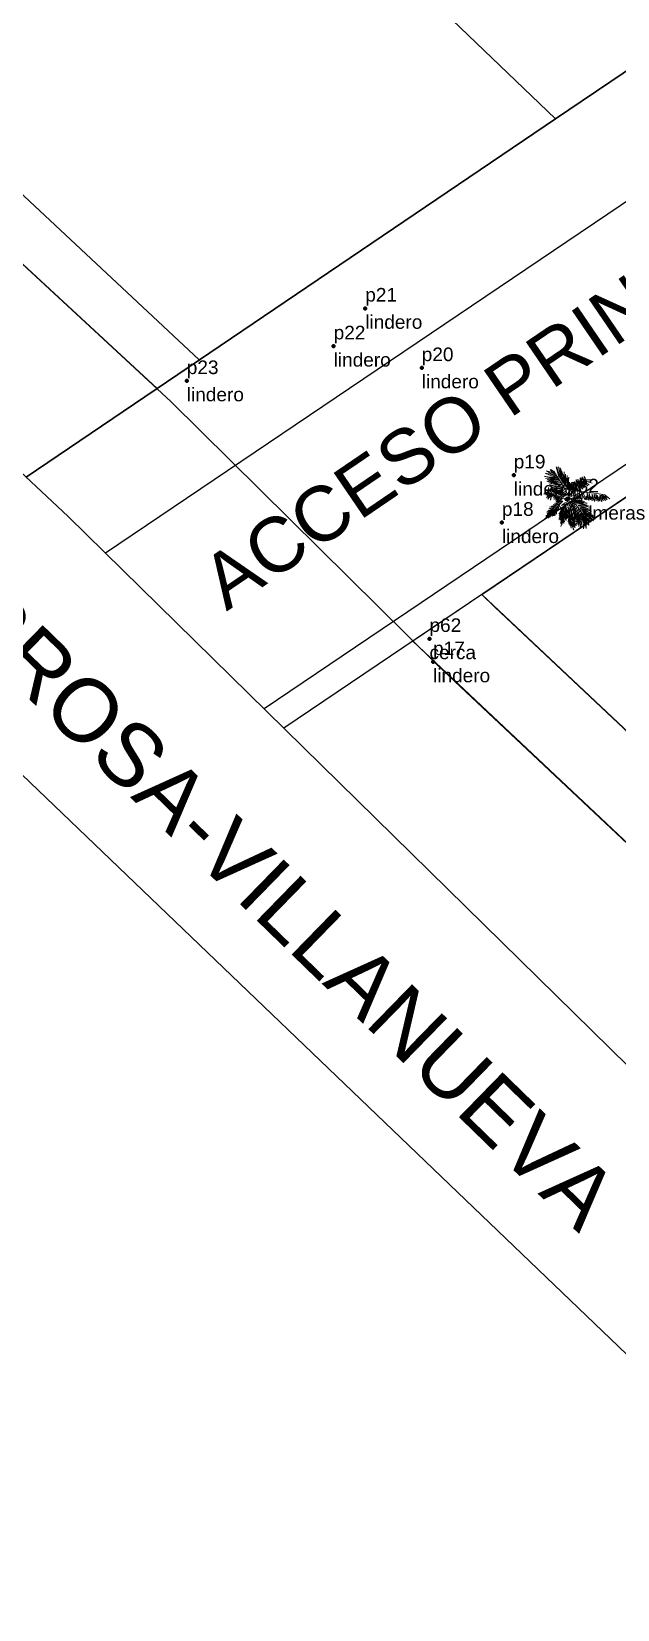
# Model space of a CAD drawing. Header units: metres. Extents: x 859577 to 860336, y 1645916 to 1646650.
# Drawn here: x 859889 to 859910.5, y 1645916.4 to 1645974.5 of the extents above; entities that cross this region are included whole.
import ezdxf

# ---------------------------------------------------------------- set-up
doc = ezdxf.new("R2010")
doc.units = ezdxf.units.M
for name, color, linetype in [('_LINDERO', 6, 'Continuous'), ('A-CALZADA', 252, 'Continuous'), ('A-NUMERO LOTE', 251, 'Continuous'), ('A-SENDEROS', 97, 'Continuous'), ('C-PROP-LINE', 230, 'Continuous'), ('CVL_CUADCON_TIT', 7, 'Continuous')]:
    doc.layers.add(name, color=color, linetype=linetype)
for name, color, linetype, lineweight in [('A-VIA', 30, 'Continuous', 30), ('cerca', 174, 'Continuous', 100), ('HATCH', 253, 'Continuous', 0), ('lindero', 174, 'Continuous', 100), ('palmeras', 174, 'Continuous', 100), ('VEGETATION', 7, 'Continuous', 0)]:
    doc.layers.add(name, color=color, linetype=linetype, lineweight=lineweight)
doc.styles.add('ARIAL', font='arial.ttf')
doc.styles.get("Standard").update_dxf_attribs({"font": 'arial.ttf'})

# ---------------------------------------------------------------- blocks, each defined once
blk = doc.blocks.new('06092026_CAMPO')
at = {"layer": 'cerca'}
blk.add_point((859903.567, 1645952.128, 41.215), dxfattribs=at)
at = {"layer": 'lindero'}
for p in [(859901.208, 1645964.274, 32.677), (859900.048, 1645962.884, 31.553), (859903.283, 1645962.085, 34.471), (859894.655, 1645961.608, 32.888), (859906.661, 1645958.14, 34.08), (859906.226, 1645956.397, 33.293), (859903.698, 1645951.277, 35.668)]:
    blk.add_point(p, dxfattribs=at)
at = {"layer": 'palmeras'}
blk.add_point((859908.62, 1645957.257, 39.989), dxfattribs=at)
at = {"layer": 'cerca'}
for s, p in [('p62', (859903.567, 1645952.378)), ('cerca', (859903.567, 1645951.378))]:
    blk.add_text(s, height=0.5, dxfattribs=at).set_placement(p)
at = {"layer": 'lindero'}
for s, p in [('p21', (859901.208, 1645964.524)), ('lindero', (859901.208, 1645963.524)), ('p22', (859900.048, 1645963.134)), ('lindero', (859900.048, 1645962.134)), ('p20', (859903.283, 1645962.335)), ('p23', (859894.655, 1645961.858)), ('lindero', (859903.283, 1645961.335)), ('lindero', (859894.655, 1645960.858)), ('p19', (859906.661, 1645958.39)), ('lindero', (859906.661, 1645957.39)), ('p18', (859906.226, 1645956.647)), ('lindero', (859906.226, 1645955.647)), ('p17', (859903.698, 1645951.527)), ('lindero', (859903.698, 1645950.527))]:
    blk.add_text(s, height=0.5, dxfattribs=at).set_placement(p)
at = {"layer": 'palmeras'}
for s, p in [('p82', (859908.62, 1645957.507)), ('palmeras', (859908.62, 1645956.507))]:
    blk.add_text(s, height=0.5, dxfattribs=at).set_placement(p)
blk = doc.blocks.new('*U19')
at = {"layer": 'VEGETATION', "extrusion": (-5.08599e-09, -1.37735e-08, 1)}
for p, q in [((18816.405, 35232.304, 0), (18816.336, 35232.327, 0)), ((18816.336, 35232.327, 0), (18816.411, 35232.317, 0)), ((18816.434, 35232.352, 0), (18816.359, 35232.39, 0)), ((18816.359, 35232.39, 0), (18816.425, 35232.377, 0)), ((18816.426, 35232.263, 0), (18816.369, 35232.282, 0)), ((18816.369, 35232.282, 0), (18816.441, 35232.271, 0)), ((18816.426, 35232.409, 0), (18816.385, 35232.438, 0)), ((18816.385, 35232.438, 0), (18816.455, 35232.413, 0)), ((18816.481, 35232.201, 0), (18816.394, 35232.223, 0)), ((18816.394, 35232.223, 0), (18816.48, 35232.212, 0)), ((18816.477, 35232.228, 0), (18816.398, 35232.252, 0)), ((18816.398, 35232.252, 0), (18816.467, 35232.238, 0)), ((18816.469, 35232.29, 0), (18816.405, 35232.304, 0)), ((18816.411, 35232.317, 0), (18816.488, 35232.307, 0)), ((18816.425, 35232.377, 0), (18816.49, 35232.359, 0)), ((18816.469, 35232.385, 0), (18816.426, 35232.409, 0)), ((18816.482, 35232.249, 0), (18816.426, 35232.263, 0)), ((18816.495, 35232.334, 0), (18816.434, 35232.352, 0)), ((18816.441, 35232.271, 0), (18816.515, 35232.27, 0)), ((18816.455, 35232.413, 0), (18816.507, 35232.392, 0)), ((18816.478, 35232.438, 0), (18816.463, 35232.465, 0)), ((18816.463, 35232.465, 0), (18816.487, 35232.457, 0)), ((18816.467, 35232.238, 0), (18816.527, 35232.235, 0)), ((18816.54, 35232.354, 0), (18816.469, 35232.385, 0)), ((18816.514, 35232.291, 0), (18816.469, 35232.29, 0)), ((18816.545, 35232.219, 0), (18816.477, 35232.228, 0)), ((18816.514, 35232.402, 0), (18816.478, 35232.438, 0)), ((18816.48, 35232.212, 0), (18816.543, 35232.203, 0)), ((18816.535, 35232.253, 0), (18816.482, 35232.249, 0)), ((18816.487, 35232.457, 0), (18816.531, 35232.425, 0)), ((18816.488, 35232.307, 0), (18816.547, 35232.311, 0)), ((18816.49, 35232.359, 0), (18816.547, 35232.339, 0)), ((18816.563, 35232.318, 0), (18816.495, 35232.334, 0)), ((18816.507, 35232.392, 0), (18816.562, 35232.368, 0)), ((18816.562, 35232.368, 0), (18816.514, 35232.402, 0)), ((18816.567, 35232.293, 0), (18816.514, 35232.291, 0)), ((18816.515, 35232.27, 0), (18816.564, 35232.274, 0)), ((18816.527, 35232.235, 0), (18816.579, 35232.243, 0)), ((18816.531, 35232.425, 0), (18816.567, 35232.374, 0)), ((18816.535, 35232.433, 0), (18816.77, 35232.055)), ((18816.6, 35232.264, 0), (18816.535, 35232.253, 0)), ((18816.59, 35232.332, 0), (18816.54, 35232.354, 0)), ((18816.543, 35232.203, 0), (18816.599, 35232.21, 0)), ((18816.611, 35232.232, 0), (18816.545, 35232.219, 0)), ((18816.547, 35232.339, 0), (18816.59, 35232.332, 0)), ((18816.547, 35232.311, 0), (18816.605, 35232.314, 0)), ((18816.605, 35232.314, 0), (18816.563, 35232.318, 0)), ((18816.564, 35232.274, 0), (18816.599, 35232.285, 0)), ((18816.618, 35232.3, 0), (18816.567, 35232.293, 0)), ((18816.579, 35232.243, 0), (18816.627, 35232.257, 0)), ((18816.62, 35232.39, 0), (18816.584, 35232.522, 0)), ((18816.651, 35232.327, 0), (18816.598, 35232.519, 0)), ((18816.598, 35232.519, 0), (18816.624, 35232.412, 0)), ((18816.599, 35232.285, 0), (18816.618, 35232.3, 0)), ((18816.599, 35232.21, 0), (18816.637, 35232.224, 0)), ((18816.642, 35232.268, 0), (18816.6, 35232.264, 0)), ((18816.664, 35232.234, 0), (18816.611, 35232.232, 0)), ((18816.638, 35232.306, 0), (18816.62, 35232.39, 0)), ((18816.624, 35232.412, 0), (18816.638, 35232.306, 0)), ((18816.627, 35232.257, 0), (18816.642, 35232.268, 0)), ((18816.672, 35232.385, 0), (18816.63, 35232.518, 0)), ((18816.63, 35232.518, 0), (18816.662, 35232.386, 0)), ((18816.637, 35232.224, 0), (18816.664, 35232.234, 0)), ((18816.663, 35232.265, 0), (18816.651, 35232.327, 0)), ((18816.662, 35232.386, 0), (18816.663, 35232.265, 0)), ((18816.684, 35232.46, 0), (18816.666, 35232.495, 0)), ((18816.666, 35232.495, 0), (18816.687, 35232.358, 0)), ((18816.679, 35232.295, 0), (18816.672, 35232.385, 0)), ((18816.686, 35232.238, 0), (18816.679, 35232.295, 0)), ((18816.695, 35232.329, 0), (18816.684, 35232.46, 0)), ((18816.687, 35232.358, 0), (18816.686, 35232.238, 0)), ((18816.702, 35232.23, 0), (18816.695, 35232.329, 0)), ((18816.724, 35232.289, 0), (18816.701, 35232.431, 0)), ((18816.701, 35232.431, 0), (18816.717, 35232.343, 0)), ((18816.705, 35232.198, 0), (18816.702, 35232.23, 0)), ((18816.707, 35232.239, 0), (18816.705, 35232.198, 0)), ((18816.717, 35232.343, 0), (18816.707, 35232.239, 0)), ((18816.721, 35232.185, 0), (18816.724, 35232.289, 0)), ((18816.737, 35232.253, 0), (18816.728, 35232.176, 0)), ((18816.744, 35232.333, 0), (18816.737, 35232.253, 0)), ((18816.749, 35232.413, 0), (18816.744, 35232.333, 0)), ((18816.747, 35232.178, 0), (18816.752, 35232.263, 0)), ((18816.752, 35232.263, 0), (18816.749, 35232.413, 0)), ((18816.77, 35232.268, 0), (18816.758, 35232.192, 0)), ((18816.767, 35232.153, 0), (18816.78, 35232.248, 0)), ((18816.773, 35232.369, 0), (18816.77, 35232.268, 0)), ((18816.78, 35232.248, 0), (18816.773, 35232.369, 0)), ((18816.802, 35232.257, 0), (18816.785, 35232.177, 0)), ((18816.8, 35232.141, 0), (18816.816, 35232.241, 0)), ((18816.81, 35232.339, 0), (18816.802, 35232.257, 0)), ((18816.816, 35232.241, 0), (18816.81, 35232.339, 0)), ((18816.825, 35232.231, 0), (18816.812, 35232.148, 0)), ((18816.84, 35232.31, 0), (18816.825, 35232.231, 0)), ((18816.828, 35232.17, 0), (18816.84, 35232.31, 0)), ((18816.933, 35232.152, 0), (18816.916, 35232.203, 0)), ((18816.916, 35232.203, 0), (18816.973, 35232.129, 0)), ((18816.983, 35232.121, 0), (18816.956, 35232.218, 0)), ((18816.956, 35232.218, 0), (18817.01, 35232.119, 0)), ((18816.992, 35232.203, 0), (18816.991, 35232.259, 0)), ((18816.991, 35232.259, 0), (18817.015, 35232.206, 0)), ((18817.015, 35232.206, 0), (18817.036, 35232.129, 0)), ((18817.022, 35232.164, 0), (18817.083, 35232.211, 0)), ((18817.03, 35232.204, 0), (18817.028, 35232.265, 0)), ((18817.028, 35232.265, 0), (18817.049, 35232.203, 0)), ((18817.036, 35232.129, 0), (18817.03, 35232.204, 0)), ((18817.049, 35232.203, 0), (18817.062, 35232.139, 0)), ((18817.068, 35232.143, 0), (18817.072, 35232.226, 0)), ((18817.072, 35232.226, 0), (18817.078, 35232.295, 0)), ((18817.078, 35232.295, 0), (18817.087, 35232.275, 0)), ((18817.083, 35232.211, 0), (18817.16, 35232.239, 0)), ((18817.087, 35232.275, 0), (18817.089, 35232.207, 0)), ((18817.089, 35232.207, 0), (18817.095, 35232.174, 0)), ((18817.1, 35232.183, 0), (18817.102, 35232.243, 0)), ((18817.102, 35232.243, 0), (18817.117, 35232.311, 0)), ((18817.261, 35232.151, 0), (18817.111, 35232.218, 0)), ((18817.111, 35232.218, 0), (18817.232, 35232.127, 0)), ((18817.117, 35232.311, 0), (18817.143, 35232.224, 0)), ((18817.223, 35232.209, 0), (18817.129, 35232.226, 0)), ((18817.129, 35232.226, 0), (18817.261, 35232.151, 0)), ((18817.143, 35232.224, 0), (18817.145, 35232.24, 0)), ((18817.145, 35232.24, 0), (18817.154, 35232.293, 0)), ((18817.154, 35232.293, 0), (18817.159, 35232.319, 0)), ((18817.154, 35232.231, 0), (18817.252, 35232.211, 0)), ((18817.159, 35232.319, 0), (18817.178, 35232.287, 0)), ((18817.16, 35232.239, 0), (18817.211, 35232.25, 0)), ((18817.178, 35232.287, 0), (18817.19, 35232.262, 0)), ((18817.19, 35232.262, 0), (18817.292, 35232.25, 0)), ((18817.211, 35232.25, 0), (18817.258, 35232.252, 0)), ((18817.27, 35232.195, 0), (18817.223, 35232.209, 0)), ((18817.252, 35232.211, 0), (18817.322, 35232.183, 0)), ((18817.258, 35232.252, 0), (18817.292, 35232.25, 0)), ((18816.389, 35231.995, 0), (18816.334, 35231.958, 0)), ((18816.334, 35231.958, 0), (18816.379, 35231.978, 0)), ((18816.418, 35232.009, 0), (18816.35, 35232.061, 0)), ((18816.35, 35232.061, 0), (18816.427, 35232.014, 0)), ((18816.43, 35231.993, 0), (18816.372, 35231.942, 0)), ((18816.372, 35231.942, 0), (18816.471, 35231.983, 0)), ((18816.379, 35231.978, 0), (18816.43, 35231.993, 0)), ((18816.471, 35231.983, 0), (18816.388, 35231.881, 0)), ((18816.417, 35232.005, 0), (18816.389, 35231.995, 0)), ((18816.429, 35231.894, 0), (18816.411, 35231.857, 0)), ((18816.411, 35231.857, 0), (18816.442, 35231.892, 0)), ((18816.655, 35231.914, 0), (18816.418, 35232.009, 0)), ((18816.427, 35232.014, 0), (18816.424, 35232.098)), ((18816.424, 35232.098), (18816.448, 35232.015, 0)), ((18816.473, 35231.989, 0), (18816.429, 35231.894, 0)), ((18816.507, 35232.168), (18816.436, 35232.19)), ((18816.436, 35232.19), (18816.496, 35232.179)), ((18816.442, 35231.892, 0), (18816.492, 35231.972, 0)), ((18816.503, 35232.132), (18816.447, 35232.158)), ((18816.447, 35232.158), (18816.494, 35232.145)), ((18816.448, 35232.015, 0), (18816.482, 35232.096)), ((18816.468, 35231.833, 0), (18816.494, 35231.939, 0)), ((18816.483, 35231.932, 0), (18816.47, 35231.842, 0)), ((18816.482, 35232.096), (18816.471, 35232.007, 0)), ((18816.471, 35232.007, 0), (18816.483, 35232.044)), ((18816.531, 35232.192, 0), (18816.481, 35232.201, 0)), ((18816.483, 35232.044), (18816.494, 35232.065)), ((18816.492, 35231.972, 0), (18816.483, 35231.932, 0)), ((18816.49, 35231.993, 0), (18816.515, 35232.026, 0)), ((18816.506, 35232.024, 0), (18816.49, 35231.993, 0)), ((18816.545, 35232.083), (18816.493, 35232.099)), ((18816.493, 35232.099), (18816.558, 35232.087)), ((18816.494, 35232.145), (18816.55, 35232.132)), ((18816.494, 35232.065), (18816.52, 35232.078)), ((18816.494, 35231.939, 0), (18816.515, 35231.968, 0)), ((18816.496, 35232.179), (18816.56, 35232.172, 0)), ((18816.548, 35232.116), (18816.503, 35232.132)), ((18816.52, 35232.078), (18816.506, 35232.024, 0)), ((18816.515, 35231.968, 0), (18816.506, 35231.908, 0)), ((18816.506, 35231.908, 0), (18816.531, 35231.965, 0)), ((18816.562, 35232.16, 0), (18816.507, 35232.168)), ((18816.515, 35232.026, 0), (18816.549, 35232.064)), ((18816.52, 35231.997, 0), (18816.56, 35232.043)), ((18816.543, 35232.036), (18816.52, 35231.997, 0)), ((18816.58, 35232.191, 0), (18816.531, 35232.192, 0)), ((18816.531, 35231.965, 0), (18816.545, 35231.847, 0)), ((18816.606, 35232.031), (18816.533, 35232.054)), ((18816.533, 35232.054), (18816.6, 35232.041)), ((18816.564, 35232.024), (18816.534, 35231.978, 0)), ((18816.534, 35231.978, 0), (18816.579, 35232.02)), ((18816.562, 35232.077), (18816.543, 35232.036)), ((18816.597, 35232.074), (18816.545, 35232.083)), ((18816.545, 35231.847, 0), (18816.551, 35231.934, 0)), ((18816.605, 35232), (18816.547, 35232.019, 0)), ((18816.547, 35232.019, 0), (18816.619, 35232.004)), ((18816.599, 35232.104), (18816.548, 35232.116)), ((18816.549, 35232.064), (18816.562, 35232.077)), ((18816.55, 35232.132), (18816.62, 35232.123)), ((18816.551, 35231.934, 0), (18816.556, 35231.955, 0)), ((18816.556, 35231.955, 0), (18816.567, 35231.884, 0)), ((18816.557, 35231.971, 0), (18816.635, 35232.013)), ((18816.568, 35231.989, 0), (18816.557, 35231.971, 0)), ((18816.558, 35232.087), (18816.628, 35232.08)), ((18816.56, 35232.172, 0), (18816.611, 35232.174, 0)), ((18816.56, 35232.043), (18816.605, 35232.063)), ((18816.619, 35232.159, 0), (18816.562, 35232.16, 0)), ((18816.605, 35232.063), (18816.564, 35232.024)), ((18816.567, 35231.884, 0), (18816.583, 35231.815, 0)), ((18816.645, 35232.041), (18816.568, 35231.989, 0)), ((18816.574, 35231.888, 0), (18816.582, 35231.95, 0)), ((18816.583, 35231.815, 0), (18816.574, 35231.888, 0)), ((18816.579, 35232.02), (18816.604, 35232.032)), ((18816.638, 35232.191, 0), (18816.58, 35232.191, 0)), ((18816.582, 35231.95, 0), (18816.593, 35231.881, 0)), ((18816.618, 35231.988, 0), (18816.584, 35231.96, 0)), ((18816.584, 35231.96, 0), (18816.597, 35231.959, 0)), ((18816.593, 35231.881, 0), (18816.615, 35231.803, 0)), ((18816.652, 35232.068), (18816.597, 35232.074)), ((18816.597, 35231.959, 0), (18816.649, 35231.979, 0)), ((18816.658, 35232.106), (18816.599, 35232.104)), ((18816.6, 35232.041), (18816.656, 35232.043)), ((18816.604, 35232.032), (18816.645, 35232.041)), ((18816.666, 35231.996), (18816.605, 35232)), ((18816.651, 35232.029), (18816.606, 35232.031)), ((18816.61, 35231.862, 0), (18816.611, 35231.929, 0)), ((18816.611, 35232.174, 0), (18816.677, 35232.191, 0)), ((18816.713, 35231.977), (18816.611, 35231.985, 0)), ((18816.611, 35231.985, 0), (18816.682, 35231.979)), ((18816.611, 35231.929, 0), (18816.626, 35231.869, 0)), ((18816.661, 35231.952, 0), (18816.617, 35231.964, 0)), ((18816.617, 35231.964, 0), (18816.667, 35231.954, 0)), ((18816.688, 35232.018), (18816.618, 35231.988, 0)), ((18816.682, 35232.155, 0), (18816.619, 35232.159, 0)), ((18816.619, 35232.004), (18816.682, 35232.006)), ((18816.62, 35232.123), (18816.668, 35232.139, 0)), ((18816.628, 35232.08), (18816.673, 35232.089)), ((18816.643, 35231.952, 0), (18816.631, 35231.942, 0)), ((18816.631, 35231.942, 0), (18816.646, 35231.941, 0)), ((18816.635, 35232.013), (18816.688, 35232.018)), ((18816.635, 35231.875, 0), (18816.645, 35231.917, 0)), ((18816.677, 35232.191, 0), (18816.638, 35232.191, 0)), ((18816.713, 35231.99), (18816.643, 35231.952, 0)), ((18816.645, 35231.917, 0), (18816.654, 35231.881, 0)), ((18816.646, 35231.941, 0), (18816.673, 35231.943, 0)), ((18816.649, 35231.979, 0), (18816.713, 35231.99)), ((18816.705, 35232.041), (18816.651, 35232.029)), ((18816.706, 35232.07), (18816.652, 35232.068)), ((18816.654, 35231.881, 0), (18816.663, 35231.817, 0)), ((18816.779, 35231.856, 0), (18816.655, 35231.914, 0)), ((18816.656, 35232.043), (18816.7, 35232.052)), ((18816.708, 35232.11, 0), (18816.658, 35232.106)), ((18816.717, 35231.945, 0), (18816.661, 35231.952, 0)), ((18816.718, 35232.003), (18816.666, 35231.996)), ((18816.667, 35231.954, 0), (18816.712, 35231.957, 0)), ((18816.668, 35232.139, 0), (18816.693, 35232.151, 0)), ((18816.699, 35231.941, 0), (18816.67, 35231.921, 0)), ((18816.67, 35231.921, 0), (18816.686, 35231.916, 0)), ((18816.672, 35231.864, 0), (18816.681, 35231.892, 0)), ((18816.673, 35232.089), (18816.713, 35232.105, 0)), ((18816.673, 35231.943, 0), (18816.757, 35231.967)), ((18816.675, 35231.915, 0), (18816.719, 35231.918, 0)), ((18816.732, 35231.909, 0), (18816.675, 35231.915, 0)), ((18816.681, 35231.892, 0), (18816.687, 35231.895, 0)), ((18816.693, 35232.151, 0), (18816.682, 35232.155, 0)), ((18816.682, 35232.006), (18816.725, 35232.031)), ((18816.682, 35231.979), (18816.73, 35231.99)), ((18816.686, 35231.916, 0), (18816.706, 35231.921, 0)), ((18816.687, 35231.895, 0), (18816.69, 35231.885, 0)), ((18816.69, 35231.885, 0), (18816.688, 35231.839, 0)), ((18816.757, 35231.967), (18816.699, 35231.941, 0)), ((18816.7, 35232.052), (18816.734, 35232.071)), ((18816.756, 35232.048), (18816.705, 35232.041)), ((18816.734, 35232.071), (18816.706, 35232.07)), ((18816.706, 35231.921, 0), (18816.783, 35231.939)), ((18816.713, 35232.105, 0), (18816.708, 35232.11, 0)), ((18816.778, 35232.067), (18816.711, 35232.102)), ((18816.711, 35232.102), (18816.762, 35232.085)), ((18816.712, 35231.957, 0), (18816.769, 35231.966)), ((18816.777, 35231.986), (18816.713, 35231.977)), ((18816.779, 35231.954), (18816.717, 35231.945, 0)), ((18816.767, 35232.015), (18816.718, 35232.003)), ((18816.719, 35231.918, 0), (18816.763, 35231.931, 0)), ((18816.783, 35231.939), (18816.72, 35231.896, 0)), ((18816.728, 35232.176, 0), (18816.721, 35232.185, 0)), ((18816.725, 35232.031), (18816.756, 35232.048)), ((18816.73, 35231.99), (18816.775, 35232.012)), ((18816.777, 35231.922, 0), (18816.732, 35231.909, 0)), ((18816.758, 35232.192, 0), (18816.744, 35232.135, 0)), ((18816.744, 35232.135, 0), (18816.747, 35232.178, 0)), ((18816.762, 35232.085), (18816.807, 35232.066)), ((18816.763, 35231.931, 0), (18816.807, 35231.954)), ((18816.785, 35232.177, 0), (18816.765, 35232.116, 0)), ((18816.765, 35232.116, 0), (18816.767, 35232.153, 0)), ((18816.775, 35232.012), (18816.767, 35232.015)), ((18816.769, 35231.966), (18816.787, 35231.977)), ((18816.77, 35232.055), (18816.838, 35231.926)), ((18816.899, 35232.04, 0), (18816.775, 35232.127, 0)), ((18816.775, 35232.127, 0), (18816.918, 35232.046, 0)), ((18816.789, 35231.983), (18816.777, 35231.986)), ((18816.874, 35232.038), (18816.778, 35232.067)), ((18816.807, 35231.954), (18816.779, 35231.954)), ((18816.812, 35232.148, 0), (18816.783, 35232.068)), ((18816.783, 35232.068), (18816.8, 35232.141, 0)), ((18816.787, 35231.977), (18816.789, 35231.983)), ((18816.793, 35232.035), (18816.814, 35232.079, 0)), ((18816.918, 35232.046, 0), (18816.806, 35232.149, 0)), ((18816.806, 35232.149, 0), (18816.94, 35232.06, 0)), ((18816.807, 35232.066), (18816.899, 35232.04, 0)), ((18816.814, 35232.079, 0), (18816.828, 35232.17, 0)), ((18816.824, 35231.897, 0), (18816.82, 35231.897, 0)), ((18816.94, 35232.06, 0), (18816.834, 35232.18, 0)), ((18816.834, 35232.18, 0), (18816.959, 35232.068, 0)), ((18816.839, 35231.894, 0), (18816.905, 35232.008)), ((18816.839, 35231.894, 0), (18816.839, 35231.894, 0)), ((18816.843, 35231.882, 0), (18816.905, 35231.917)), ((18816.843, 35231.882, 0), (18816.848, 35231.881, 0)), ((18816.848, 35231.881, 0), (18816.859, 35231.875, 0)), ((18816.897, 35231.922), (18816.875, 35231.953)), ((18816.885, 35232.16, 0), (18816.883, 35232.18, 0)), ((18816.883, 35232.18, 0), (18816.958, 35232.104, 0)), ((18816.959, 35232.068, 0), (18816.885, 35232.16, 0)), ((18816.885, 35231.868, 0), (18816.933, 35231.884)), ((18816.9, 35231.95), (18816.897, 35231.922)), ((18816.904, 35232.003), (18816.9, 35231.95)), ((18816.938, 35231.935), (18816.904, 35232.019)), ((18816.904, 35232.019), (18816.904, 35232.003)), ((18816.905, 35232.008), (18816.968, 35232.097, 0)), ((18816.905, 35231.917), (18816.994, 35231.959)), ((18816.958, 35232.104, 0), (18816.933, 35232.152, 0)), ((18816.933, 35231.884), (18816.989, 35231.888)), ((18816.947, 35232.004), (18816.938, 35231.935)), ((18816.946, 35232.074, 0), (18816.943, 35232.064, 0)), ((18816.943, 35232.064, 0), (18816.947, 35232.004)), ((18816.956, 35232.041, 0), (18816.946, 35232.074, 0)), ((18816.948, 35231.905), (18816.953, 35231.936)), ((18816.955, 35231.866, 0), (18816.948, 35231.905)), ((18816.989, 35231.888), (18816.953, 35231.875)), ((18816.973, 35231.925), (18816.955, 35231.866, 0)), ((18816.965, 35231.974), (18816.956, 35232.041, 0)), ((18816.976, 35231.955), (18816.965, 35231.974)), ((18816.968, 35232.097, 0), (18817.022, 35232.164, 0)), ((18816.976, 35232.111, 0), (18816.97, 35232.107, 0)), ((18816.97, 35232.107, 0), (18816.974, 35232.024, 0)), ((18816.973, 35232.129, 0), (18816.983, 35232.121, 0)), ((18816.995, 35231.953), (18816.973, 35231.925)), ((18816.974, 35232.024, 0), (18816.976, 35231.955)), ((18816.995, 35232.049, 0), (18816.976, 35232.111, 0)), ((18817.01, 35232.119, 0), (18816.992, 35232.203, 0)), ((18816.992, 35231.919), (18816.995, 35231.953)), ((18817.018, 35231.925), (18816.992, 35231.866)), ((18816.992, 35231.866), (18816.992, 35231.919)), ((18816.994, 35231.959), (18817.069, 35231.987, 0)), ((18817.022, 35231.99, 0), (18816.995, 35232.049, 0)), ((18817.03, 35232.049, 0), (18817.001, 35232.124, 0)), ((18817.001, 35232.124, 0), (18817.015, 35232.05, 0)), ((18817.015, 35232.05, 0), (18817.022, 35231.99, 0)), ((18817.03, 35231.97), (18817.018, 35231.925)), ((18817.024, 35231.859), (18817.028, 35231.903)), ((18817.042, 35231.891), (18817.024, 35231.859)), ((18817.089, 35232.043, 0), (18817.026, 35232.136, 0)), ((18817.026, 35232.136, 0), (18817.052, 35232.055, 0)), ((18817.028, 35231.903), (18817.035, 35231.97)), ((18817.059, 35231.999, 0), (18817.03, 35232.049, 0)), ((18817.035, 35231.97), (18817.03, 35231.97)), ((18817.055, 35231.929), (18817.042, 35231.891)), ((18817.052, 35232.055, 0), (18817.059, 35231.999, 0)), ((18817.064, 35232.13, 0), (18817.053, 35232.137, 0)), ((18817.053, 35232.137, 0), (18817.089, 35232.043, 0)), ((18817.061, 35231.894), (18817.059, 35231.971)), ((18817.07, 35231.842), (18817.061, 35231.894)), ((18817.062, 35232.139, 0), (18817.068, 35232.143, 0)), ((18817.128, 35232.062, 0), (18817.064, 35232.13, 0)), ((18817.069, 35231.987, 0), (18817.105, 35231.992, 0)), ((18817.081, 35231.906), (18817.07, 35231.842)), ((18817.207, 35232.094, 0), (18817.072, 35232.192, 0)), ((18817.072, 35232.192, 0), (18817.154, 35232.108, 0)), ((18817.158, 35232.088, 0), (18817.076, 35232.157, 0)), ((18817.076, 35232.157, 0), (18817.106, 35232.112, 0)), ((18817.083, 35231.961), (18817.081, 35231.906)), ((18817.095, 35231.871), (18817.081, 35231.919)), ((18817.232, 35232.127, 0), (18817.09, 35232.202, 0)), ((18817.09, 35232.202, 0), (18817.207, 35232.094, 0)), ((18817.129, 35231.926), (18817.093, 35231.986, 0)), ((18817.095, 35232.174, 0), (18817.1, 35232.183, 0)), ((18817.105, 35231.992, 0), (18817.178, 35231.997, 0)), ((18817.106, 35232.112, 0), (18817.128, 35232.062, 0)), ((18817.107, 35231.96, 0), (18817.115, 35231.895)), ((18817.115, 35231.895), (18817.111, 35231.823)), ((18817.168, 35231.848), (18817.129, 35231.926)), ((18817.171, 35231.904), (18817.144, 35231.966, 0)), ((18817.154, 35232.108, 0), (18817.158, 35232.088, 0)), ((18817.186, 35231.848), (18817.171, 35231.904)), ((18817.178, 35231.997, 0), (18817.411, 35231.971, 0)), ((18817.22, 35231.845), (18817.196, 35231.917)), ((18817.196, 35231.917), (18817.198, 35231.849)), ((18817.254, 35231.829), (18817.216, 35231.984, 0)), ((18817.216, 35231.984, 0), (18817.22, 35231.845)), ((18817.287, 35231.843), (18817.257, 35231.978, 0)), ((18817.257, 35231.978, 0), (18817.257, 35231.846)), ((18817.322, 35232.183, 0), (18817.27, 35232.195, 0)), ((18817.295, 35231.914, 0), (18817.287, 35231.843)), ((18817.319, 35231.823), (18817.295, 35231.914, 0)), ((18817.341, 35231.873, 0), (18817.319, 35231.959, 0)), ((18817.319, 35231.959, 0), (18817.319, 35231.823)), ((18817.405, 35231.819), (18817.359, 35231.959, 0)), ((18817.359, 35231.959, 0), (18817.361, 35231.899, 0)), ((18817.361, 35231.899, 0), (18817.368, 35231.809)), ((18817.441, 35231.811), (18817.393, 35231.956, 0)), ((18817.393, 35231.956, 0), (18817.4, 35231.876, 0)), ((18817.411, 35231.971, 0), (18817.504, 35231.956, 0)), ((18817.451, 35231.865, 0), (18817.425, 35231.939, 0)), ((18817.425, 35231.939, 0), (18817.44, 35231.851, 0)), ((18817.517, 35231.8), (18817.466, 35231.911, 0)), ((18817.466, 35231.911, 0), (18817.478, 35231.817)), ((18817.546, 35231.821, 0), (18817.477, 35231.948, 0)), ((18817.477, 35231.948, 0), (18817.517, 35231.8)), ((18817.504, 35231.956, 0), (18817.582, 35231.945, 0)), ((18817.594, 35231.826, 0), (18817.506, 35231.939, 0)), ((18817.506, 35231.939, 0), (18817.536, 35231.874, 0)), ((18817.628, 35231.842, 0), (18817.534, 35231.947, 0)), ((18817.534, 35231.947, 0), (18817.594, 35231.826, 0)), ((18817.683, 35231.861, 0), (18817.58, 35231.92, 0)), ((18817.58, 35231.92, 0), (18817.628, 35231.842, 0)), ((18817.582, 35231.945, 0), (18817.683, 35231.861, 0)), ((18816.346, 35231.445, 0), (18816.719, 35231.817, 0)), ((18816.374, 35231.511, 0), (18816.496, 35231.61, 0)), ((18816.462, 35231.57, 0), (18816.374, 35231.511, 0)), ((18816.386, 35231.588, 0), (18816.536, 35231.656, 0)), ((18816.525, 35231.637, 0), (18816.386, 35231.588, 0)), ((18816.386, 35231.467, 0), (18816.462, 35231.567, 0)), ((18816.398, 35231.563, 0), (18816.525, 35231.637, 0)), ((18816.496, 35231.61, 0), (18816.398, 35231.563, 0)), ((18816.413, 35231.618, 0), (18816.573, 35231.683, 0)), ((18816.536, 35231.656, 0), (18816.413, 35231.618, 0)), ((18816.43, 35231.47, 0), (18816.487, 35231.584, 0)), ((18816.462, 35231.567, 0), (18816.43, 35231.47, 0)), ((18816.437, 35231.659, 0), (18816.588, 35231.712, 0)), ((18816.573, 35231.683, 0), (18816.437, 35231.659, 0)), ((18816.449, 35231.691, 0), (18816.627, 35231.74, 0)), ((18816.588, 35231.712, 0), (18816.449, 35231.691, 0)), ((18816.458, 35231.486, 0), (18816.506, 35231.606, 0)), ((18816.487, 35231.584, 0), (18816.458, 35231.486, 0)), ((18816.49, 35231.715, 0), (18816.642, 35231.757, 0)), ((18816.627, 35231.74, 0), (18816.49, 35231.715, 0)), ((18816.501, 35231.498, 0), (18816.519, 35231.628, 0)), ((18816.506, 35231.606, 0), (18816.501, 35231.498, 0)), ((18816.519, 35231.628, 0), (18816.52, 35231.514, 0)), ((18816.52, 35231.748, 0), (18816.671, 35231.783, 0)), ((18816.642, 35231.757, 0), (18816.52, 35231.748, 0)), ((18816.52, 35231.514, 0), (18816.53, 35231.634, 0)), ((18816.53, 35231.634, 0), (18816.542, 35231.518, 0)), ((18816.542, 35231.518, 0), (18816.548, 35231.644, 0)), ((18816.548, 35231.644, 0), (18816.566, 35231.522, 0)), ((18816.557, 35231.773, 0), (18816.702, 35231.81, 0)), ((18816.671, 35231.783, 0), (18816.557, 35231.773, 0)), ((18816.566, 35231.522, 0), (18816.567, 35231.661, 0)), ((18816.567, 35231.661, 0), (18816.588, 35231.547, 0)), ((18816.581, 35231.808, 0), (18816.704, 35231.834, 0)), ((18816.702, 35231.81, 0), (18816.581, 35231.808, 0)), ((18816.588, 35231.547, 0), (18816.587, 35231.68, 0)), ((18816.587, 35231.68, 0), (18816.608, 35231.609, 0)), ((18816.602, 35231.702, 0), (18816.613, 35231.712, 0)), ((18816.608, 35231.609, 0), (18816.602, 35231.702, 0)), ((18816.615, 35231.803, 0), (18816.61, 35231.862, 0)), ((18816.613, 35231.712, 0), (18816.641, 35231.636, 0)), ((18816.626, 35231.869, 0), (18816.639, 35231.814, 0)), ((18816.626, 35231.725, 0), (18816.639, 35231.737, 0)), ((18816.641, 35231.636, 0), (18816.626, 35231.725, 0)), ((18816.639, 35231.814, 0), (18816.635, 35231.875, 0)), ((18816.639, 35231.737, 0), (18816.685, 35231.659, 0)), ((18816.641, 35231.559, 0), (18816.768, 35231.693, 0)), ((18816.749, 35231.649, 0), (18816.641, 35231.559, 0)), ((18816.641, 35231.438, 0), (18816.733, 35231.574, 0)), ((18816.647, 35231.525, 0), (18816.749, 35231.649, 0)), ((18816.751, 35231.616, 0), (18816.647, 35231.525, 0)), ((18816.648, 35231.478, 0), (18816.751, 35231.616, 0)), ((18816.733, 35231.574, 0), (18816.648, 35231.478, 0)), ((18816.663, 35231.817, 0), (18816.672, 35231.864, 0)), ((18816.663, 35231.601, 0), (18816.77, 35231.716, 0)), ((18816.768, 35231.693, 0), (18816.663, 35231.601, 0)), ((18816.672, 35231.644, 0), (18816.782, 35231.753, 0)), ((18816.77, 35231.716, 0), (18816.672, 35231.644, 0)), ((18816.681, 35231.295, 0), (18816.806, 35231.808, 0)), ((18816.688, 35231.839, 0), (18816.703, 35231.865, 0)), ((18816.692, 35231.728, 0), (18816.778, 35231.79, 0)), ((18816.782, 35231.753, 0), (18816.692, 35231.728, 0)), ((18816.703, 35231.865, 0), (18816.721, 35231.878, 0)), ((18816.811, 35231.46, 0), (18816.75, 35231.57, 0)), ((18816.75, 35231.57, 0), (18816.829, 35231.476, 0)), ((18816.829, 35231.476, 0), (18816.757, 35231.595, 0)), ((18816.757, 35231.595, 0), (18816.834, 35231.509, 0)), ((18816.834, 35231.509, 0), (18816.764, 35231.621, 0)), ((18816.764, 35231.621, 0), (18816.82, 35231.572, 0)), ((18816.766, 35231.859, 0), (18816.765, 35231.856, 0)), ((18816.766, 35231.648, 0), (18816.77, 35231.663, 0)), ((18816.82, 35231.572, 0), (18816.766, 35231.648, 0)), ((18816.77, 35231.663, 0), (18816.833, 35231.613, 0)), ((18816.774, 35231.68, 0), (18816.779, 35231.697, 0)), ((18816.833, 35231.613, 0), (18816.774, 35231.68, 0)), ((18816.779, 35231.697, 0), (18816.859, 35231.655, 0)), ((18816.81, 35231.848, 0), (18816.806, 35231.85, 0)), ((18816.827, 35231.77, 0), (18816.813, 35231.715, 0)), ((18816.813, 35231.715, 0), (18816.831, 35231.756, 0)), ((18816.903, 35231.355, 0), (18816.813, 35231.624, 0)), ((18816.855, 35231.808, 0), (18816.827, 35231.77, 0)), ((18816.831, 35231.756, 0), (18816.859, 35231.792, 0)), ((18816.855, 35231.833, 0), (18816.834, 35231.83, 0)), ((18816.838, 35231.644, 0), (18816.846, 35231.694, 0)), ((18816.842, 35231.689, 0), (18816.838, 35231.644, 0)), ((18816.849, 35231.874, 0), (18816.842, 35231.875, 0)), ((18816.855, 35231.744, 0), (18816.842, 35231.689, 0)), ((18816.846, 35231.694, 0), (18816.865, 35231.735, 0)), ((18816.886, 35231.799, 0), (18816.855, 35231.744, 0)), ((18816.884, 35231.728, 0), (18816.855, 35231.631, 0)), ((18816.855, 35231.631, 0), (18816.875, 35231.699, 0)), ((18816.859, 35231.875, 0), (18816.881, 35231.863, 0)), ((18816.859, 35231.792, 0), (18816.896, 35231.825, 0)), ((18816.864, 35231.559, 0), (18816.876, 35231.631, 0)), ((18816.867, 35231.619, 0), (18816.864, 35231.559, 0)), ((18816.865, 35231.735, 0), (18816.894, 35231.785, 0)), ((18816.885, 35231.679, 0), (18816.867, 35231.619, 0)), ((18816.875, 35231.699, 0), (18816.903, 35231.74, 0)), ((18816.876, 35231.631, 0), (18816.9, 35231.689, 0)), ((18816.978, 35231.755, 0), (18816.881, 35231.863, 0)), ((18816.915, 35231.785, 0), (18816.884, 35231.728, 0)), ((18816.91, 35231.724, 0), (18816.885, 35231.679, 0)), ((18816.896, 35231.825, 0), (18816.886, 35231.799, 0)), ((18816.896, 35231.61, 0), (18816.892, 35231.534, 0)), ((18816.892, 35231.534, 0), (18816.903, 35231.601, 0)), ((18816.894, 35231.785, 0), (18816.91, 35231.799, 0)), ((18816.911, 35231.653, 0), (18816.896, 35231.61, 0)), ((18816.932, 35231.527, 0), (18816.899, 35231.572, 0)), ((18816.9, 35231.689, 0), (18816.939, 35231.721, 0)), ((18816.903, 35231.74, 0), (18816.939, 35231.775, 0)), ((18816.903, 35231.601, 0), (18816.925, 35231.652, 0)), ((18816.953, 35231.875), (18816.904, 35231.853, 0)), ((18816.904, 35231.853, 0), (18816.953, 35231.86, 0)), ((18816.949, 35231.854, 0), (18816.909, 35231.839, 0)), ((18816.909, 35231.839, 0), (18816.962, 35231.835, 0)), ((18816.91, 35231.799, 0), (18816.916, 35231.798, 0)), ((18816.939, 35231.766, 0), (18816.91, 35231.724, 0)), ((18816.941, 35231.698, 0), (18816.911, 35231.653, 0)), ((18816.916, 35231.798, 0), (18816.915, 35231.785, 0)), ((18816.933, 35231.586, 0), (18816.923, 35231.534, 0)), ((18816.925, 35231.652, 0), (18816.95, 35231.69, 0)), ((18816.932, 35231.545, 0), (18816.95, 35231.613, 0)), ((18816.948, 35231.639, 0), (18816.933, 35231.586, 0)), ((18816.965, 35231.825, 0), (18816.934, 35231.819, 0)), ((18816.939, 35231.775, 0), (18816.939, 35231.766, 0)), ((18816.939, 35231.721, 0), (18816.966, 35231.744, 0)), ((18816.966, 35231.744, 0), (18816.941, 35231.698, 0)), ((18816.943, 35231.805, 0), (18817.015, 35231.809, 0)), ((18816.968, 35231.689, 0), (18816.948, 35231.639, 0)), ((18816.987, 35231.858), (18816.949, 35231.854, 0)), ((18816.95, 35231.69, 0), (18816.98, 35231.715, 0)), ((18816.95, 35231.613, 0), (18816.974, 35231.651, 0)), ((18816.953, 35231.86, 0), (18817.009, 35231.861)), ((18816.97, 35231.799, 0), (18816.955, 35231.794, 0)), ((18816.962, 35231.577, 0), (18816.956, 35231.525, 0)), ((18816.962, 35231.835, 0), (18817.032, 35231.833, 0)), ((18816.985, 35231.632, 0), (18816.962, 35231.577, 0)), ((18817.008, 35231.824, 0), (18816.965, 35231.825, 0)), ((18816.967, 35231.783, 0), (18817.015, 35231.787, 0)), ((18816.98, 35231.715, 0), (18816.968, 35231.689, 0)), ((18816.989, 35231.799, 0), (18816.97, 35231.799, 0)), ((18816.971, 35231.521, 0), (18816.988, 35231.59, 0)), ((18816.974, 35231.651, 0), (18817.004, 35231.683, 0)), ((18817.247, 35231.4, 0), (18816.978, 35231.755, 0)), ((18817.007, 35231.677, 0), (18816.985, 35231.632, 0)), ((18817.051, 35231.861), (18816.987, 35231.858)), ((18816.988, 35231.59, 0), (18817.019, 35231.63, 0)), ((18817.015, 35231.798, 0), (18816.989, 35231.799, 0)), ((18817.079, 35231.76, 0), (18816.994, 35231.762, 0)), ((18816.994, 35231.762, 0), (18817.068, 35231.751, 0)), ((18817.021, 35231.576, 0), (18817.001, 35231.523, 0)), ((18817.004, 35231.683, 0), (18817.007, 35231.677, 0)), ((18817.088, 35231.814, 0), (18817.008, 35231.824, 0)), ((18817.009, 35231.861), (18817.051, 35231.861)), ((18817.012, 35231.516, 0), (18817.032, 35231.563, 0)), ((18817.015, 35231.809, 0), (18817.085, 35231.801, 0)), ((18817.061, 35231.792, 0), (18817.015, 35231.798, 0)), ((18817.015, 35231.787, 0), (18817.106, 35231.768, 0)), ((18817.019, 35231.63, 0), (18817.039, 35231.648, 0)), ((18817.04, 35231.637, 0), (18817.021, 35231.576, 0)), ((18817.032, 35231.833, 0), (18817.088, 35231.83)), ((18817.097, 35231.725, 0), (18817.032, 35231.729, 0)), ((18817.032, 35231.729, 0), (18817.068, 35231.717, 0)), ((18817.032, 35231.563, 0), (18817.071, 35231.619, 0)), ((18817.057, 35231.582, 0), (18817.037, 35231.528, 0)), ((18817.039, 35231.648, 0), (18817.04, 35231.637, 0)), ((18817.101, 35231.694, 0), (18817.042, 35231.701, 0)), ((18817.042, 35231.701, 0), (18817.084, 35231.689, 0)), ((18817.071, 35231.619, 0), (18817.057, 35231.582, 0)), ((18817.112, 35231.781, 0), (18817.061, 35231.792, 0)), ((18817.062, 35231.54, 0), (18817.088, 35231.57, 0)), ((18817.068, 35231.751, 0), (18817.167, 35231.732, 0)), ((18817.068, 35231.717, 0), (18817.161, 35231.695, 0)), ((18817.15, 35231.653, 0), (18817.075, 35231.672, 0)), ((18817.075, 35231.672, 0), (18817.082, 35231.662, 0)), ((18817.161, 35231.743, 0), (18817.079, 35231.76, 0)), ((18817.082, 35231.662, 0), (18817.179, 35231.628, 0)), ((18817.084, 35231.689, 0), (18817.165, 35231.664, 0)), ((18817.085, 35231.801, 0), (18817.149, 35231.785, 0)), ((18817.106, 35231.592, 0), (18817.086, 35231.543, 0)), ((18817.088, 35231.83), (18817.166, 35231.81)), ((18817.143, 35231.807), (18817.088, 35231.814, 0)), ((18817.126, 35231.63, 0), (18817.088, 35231.643, 0)), ((18817.088, 35231.643, 0), (18817.117, 35231.629, 0)), ((18817.088, 35231.57, 0), (18817.106, 35231.592, 0)), ((18817.111, 35231.823), (18817.095, 35231.871)), ((18817.177, 35231.712, 0), (18817.097, 35231.725, 0)), ((18817.176, 35231.679, 0), (18817.101, 35231.694, 0)), ((18817.106, 35231.768, 0), (18817.241, 35231.729, 0)), ((18817.185, 35231.774, 0), (18817.112, 35231.781, 0)), ((18817.13, 35231.559, 0), (18817.112, 35231.521, 0)), ((18817.116, 35231.549, 0), (18817.13, 35231.559, 0)), ((18817.117, 35231.629, 0), (18817.206, 35231.586, 0)), ((18817.231, 35231.569, 0), (18817.118, 35231.611, 0)), ((18817.118, 35231.611, 0), (18817.169, 35231.584, 0)), ((18817.228, 35231.602, 0), (18817.126, 35231.63, 0)), ((18817.248, 35231.536, 0), (18817.136, 35231.58, 0)), ((18817.136, 35231.58, 0), (18817.189, 35231.546, 0)), ((18817.166, 35231.81), (18817.143, 35231.807)), ((18817.149, 35231.785, 0), (18817.219, 35231.773)), ((18817.228, 35231.631, 0), (18817.15, 35231.653, 0)), ((18817.241, 35231.729, 0), (18817.161, 35231.743, 0)), ((18817.161, 35231.695, 0), (18817.272, 35231.646, 0)), ((18817.165, 35231.664, 0), (18817.304, 35231.608, 0)), ((18817.167, 35231.732, 0), (18817.256, 35231.691, 0)), ((18817.178, 35231.877), (18817.168, 35231.848)), ((18817.169, 35231.584, 0), (18817.251, 35231.545, 0)), ((18817.272, 35231.646, 0), (18817.176, 35231.679, 0)), ((18817.256, 35231.691, 0), (18817.177, 35231.712, 0)), ((18817.179, 35231.628, 0), (18817.304, 35231.556, 0)), ((18817.219, 35231.773), (18817.185, 35231.774, 0)), ((18817.198, 35231.849), (18817.186, 35231.848)), ((18817.206, 35231.586, 0), (18817.325, 35231.529, 0)), ((18817.304, 35231.608, 0), (18817.228, 35231.631, 0)), ((18817.304, 35231.556, 0), (18817.228, 35231.602, 0)), ((18817.351, 35231.5, 0), (18817.231, 35231.569, 0)), ((18817.257, 35231.846), (18817.254, 35231.829)), ((18817.368, 35231.809), (18817.341, 35231.873, 0)), ((18817.4, 35231.876, 0), (18817.405, 35231.819)), ((18817.44, 35231.851, 0), (18817.441, 35231.811)), ((18817.478, 35231.817), (18817.451, 35231.865, 0)), ((18817.536, 35231.874, 0), (18817.546, 35231.821, 0)), ((18816.377, 35231.49, 0), (18816.426, 35231.532, 0)), ((18816.426, 35231.532, 0), (18816.386, 35231.467, 0)), ((18816.734, 35231.553, 0), (18816.641, 35231.438, 0)), ((18816.664, 35231.423, 0), (18816.734, 35231.553, 0)), ((18816.723, 35231.514, 0), (18816.664, 35231.423, 0)), ((18816.671, 35231.367, 0), (18816.723, 35231.514, 0)), ((18816.715, 35231.463, 0), (18816.671, 35231.367, 0)), ((18816.684, 35231.35, 0), (18816.704, 35231.411, 0)), ((18816.704, 35231.335, 0), (18816.717, 35231.46, 0)), ((18816.704, 35231.411, 0), (18816.704, 35231.335, 0)), ((18816.717, 35231.46, 0), (18816.74, 35231.361, 0)), ((18816.74, 35231.361, 0), (18816.729, 35231.488, 0)), ((18816.729, 35231.488, 0), (18816.756, 35231.389, 0)), ((18816.786, 35231.421, 0), (18816.734, 35231.542, 0)), ((18816.734, 35231.542, 0), (18816.794, 35231.445, 0)), ((18816.756, 35231.389, 0), (18816.734, 35231.516, 0)), ((18816.734, 35231.516, 0), (18816.786, 35231.421, 0)), ((18816.794, 35231.445, 0), (18816.739, 35231.552, 0)), ((18816.739, 35231.552, 0), (18816.811, 35231.46, 0)), ((18816.839, 35231.449, 0), (18816.831, 35231.395, 0)), ((18816.848, 35231.479, 0), (18816.839, 35231.449, 0)), ((18816.845, 35231.401, 0), (18816.848, 35231.479, 0)), ((18816.847, 35231.395, 0), (18816.845, 35231.401, 0)), ((18816.853, 35231.335, 0), (18816.847, 35231.395, 0)), ((18816.863, 35231.454, 0), (18816.853, 35231.335, 0)), ((18816.903, 35231.477, 0), (18816.855, 35231.521, 0)), ((18816.855, 35231.521, 0), (18816.87, 35231.513, 0)), ((18816.87, 35231.311, 0), (18816.863, 35231.454, 0)), ((18816.946, 35231.448, 0), (18816.868, 35231.544, 0)), ((18816.868, 35231.544, 0), (18816.942, 35231.474, 0)), ((18816.87, 35231.513, 0), (18816.946, 35231.448, 0)), ((18816.874, 35231.338, 0), (18816.87, 35231.311, 0)), ((18816.876, 35231.34, 0), (18816.874, 35231.338, 0)), ((18816.875, 35231.466, 0), (18816.879, 35231.468, 0)), ((18816.976, 35231.376, 0), (18816.875, 35231.466, 0)), ((18817.001, 35231.316, 0), (18816.875, 35231.466, 0)), ((18816.882, 35231.404, 0), (18816.875, 35231.421, 0)), ((18816.875, 35231.421, 0), (18816.876, 35231.34, 0)), ((18816.879, 35231.468, 0), (18816.961, 35231.399, 0)), ((18816.886, 35231.299, 0), (18816.882, 35231.404, 0)), ((18816.892, 35231.262, 0), (18816.886, 35231.299, 0)), ((18816.942, 35231.474, 0), (18816.892, 35231.544, 0)), ((18816.892, 35231.544, 0), (18816.932, 35231.527, 0)), ((18816.896, 35231.38, 0), (18816.892, 35231.262, 0)), ((18816.901, 35231.363, 0), (18816.899, 35231.373, 0)), ((18816.899, 35231.373, 0), (18816.968, 35231.322, 0)), ((18816.901, 35231.392, 0), (18816.981, 35231.316, 0)), ((18816.901, 35231.392, 0), (18817.001, 35231.316, 0)), ((18816.947, 35231.324, 0), (18816.901, 35231.363, 0)), ((18816.902, 35231.347, 0), (18816.94, 35231.226, 0)), ((18816.947, 35231.431, 0), (18816.903, 35231.477, 0)), ((18816.907, 35231.332, 0), (18816.93, 35231.317, 0)), ((18816.93, 35231.317, 0), (18816.908, 35231.349, 0)), ((18816.908, 35231.349, 0), (18816.946, 35231.321, 0)), ((18816.961, 35231.399, 0), (18816.911, 35231.458, 0)), ((18816.911, 35231.458, 0), (18816.947, 35231.431, 0)), ((18816.976, 35231.281, 0), (18816.913, 35231.35, 0)), ((18816.942, 35231.229, 0), (18816.913, 35231.337, 0)), ((18816.913, 35231.337, 0), (18816.976, 35231.274, 0)), ((18816.92, 35231.48, 0), (18816.932, 35231.545, 0)), ((18816.923, 35231.534, 0), (18816.92, 35231.48, 0)), ((18816.946, 35231.321, 0), (18816.947, 35231.324, 0)), ((18816.956, 35231.525, 0), (18816.954, 35231.477, 0)), ((18816.954, 35231.477, 0), (18816.959, 35231.416, 0)), ((18816.959, 35231.416, 0), (18816.963, 35231.464, 0)), ((18816.963, 35231.464, 0), (18816.971, 35231.521, 0)), ((18816.976, 35231.274, 0), (18816.976, 35231.281, 0)), ((18816.989, 35231.468, 0), (18816.984, 35231.394, 0)), ((18816.984, 35231.394, 0), (18816.996, 35231.454, 0)), ((18817.001, 35231.523, 0), (18816.989, 35231.468, 0)), ((18816.996, 35231.454, 0), (18817.012, 35231.516, 0)), ((18817.011, 35231.433, 0), (18817, 35231.343, 0)), ((18817, 35231.343, 0), (18817.021, 35231.427, 0)), ((18817.02, 35231.483, 0), (18817.011, 35231.433, 0)), ((18817.037, 35231.528, 0), (18817.02, 35231.483, 0)), ((18817.021, 35231.427, 0), (18817.034, 35231.49, 0)), ((18817.034, 35231.419, 0), (18817.029, 35231.336, 0)), ((18817.029, 35231.336, 0), (18817.041, 35231.406, 0)), ((18817.034, 35231.49, 0), (18817.062, 35231.54, 0)), ((18817.05, 35231.486, 0), (18817.034, 35231.419, 0)), ((18817.041, 35231.406, 0), (18817.059, 35231.464, 0)), ((18817.047, 35231.299, 0), (18817.062, 35231.37, 0)), ((18817.049, 35231.359, 0), (18817.047, 35231.299, 0)), ((18817.056, 35231.416, 0), (18817.049, 35231.359, 0)), ((18817.086, 35231.543, 0), (18817.05, 35231.486, 0)), ((18817.079, 35231.465, 0), (18817.056, 35231.416, 0)), ((18817.059, 35231.464, 0), (18817.085, 35231.51, 0)), ((18817.062, 35231.37, 0), (18817.087, 35231.439, 0)), ((18817.077, 35231.252, 0), (18817.095, 35231.326, 0)), ((18817.081, 35231.325, 0), (18817.077, 35231.252, 0)), ((18817.112, 35231.521, 0), (18817.079, 35231.465, 0)), ((18817.09, 35231.389, 0), (18817.081, 35231.325, 0)), ((18817.085, 35231.51, 0), (18817.116, 35231.549, 0)), ((18817.087, 35231.439, 0), (18817.109, 35231.484, 0)), ((18817.106, 35231.431, 0), (18817.09, 35231.389, 0)), ((18817.095, 35231.326, 0), (18817.113, 35231.401, 0)), ((18817.127, 35231.481, 0), (18817.106, 35231.431, 0)), ((18817.109, 35231.484, 0), (18817.131, 35231.512, 0)), ((18817.113, 35231.401, 0), (18817.137, 35231.455, 0)), ((18817.152, 35231.525, 0), (18817.127, 35231.481, 0)), ((18817.131, 35231.512, 0), (18817.152, 35231.525, 0)), ((18817.14, 35231.398, 0), (18817.135, 35231.335, 0)), ((18817.135, 35231.335, 0), (18817.145, 35231.251, 0)), ((18817.137, 35231.455, 0), (18817.16, 35231.508, 0)), ((18817.149, 35231.467, 0), (18817.14, 35231.398, 0)), ((18817.145, 35231.251, 0), (18817.155, 35231.318, 0)), ((18817.16, 35231.508, 0), (18817.149, 35231.467, 0)), ((18817.155, 35231.318, 0), (18817.162, 35231.385, 0)), ((18817.162, 35231.385, 0), (18817.163, 35231.445, 0)), ((18817.163, 35231.445, 0), (18817.172, 35231.488, 0)), ((18817.259, 35231.491, 0), (18817.165, 35231.542, 0)), ((18817.165, 35231.542, 0), (18817.237, 35231.495, 0)), ((18817.172, 35231.488, 0), (18817.175, 35231.433, 0)), ((18817.175, 35231.433, 0), (18817.179, 35231.356, 0)), ((18817.179, 35231.356, 0), (18817.185, 35231.307, 0)), ((18817.185, 35231.307, 0), (18817.198, 35231.258, 0)), ((18817.189, 35231.546, 0), (18817.35, 35231.428, 0)), ((18817.199, 35231.388, 0), (18817.196, 35231.449, 0)), ((18817.196, 35231.449, 0), (18817.211, 35231.391, 0)), ((18817.198, 35231.258, 0), (18817.2, 35231.332, 0)), ((18817.2, 35231.332, 0), (18817.199, 35231.388, 0)), ((18817.238, 35231.4, 0), (18817.204, 35231.451, 0)), ((18817.347, 35231.413, 0), (18817.207, 35231.48, 0)), ((18817.207, 35231.48, 0), (18817.301, 35231.383, 0)), ((18817.211, 35231.391, 0), (18817.231, 35231.345, 0)), ((18817.231, 35231.345, 0), (18817.252, 35231.321, 0)), ((18817.237, 35231.495, 0), (18817.347, 35231.415, 0)), ((18817.252, 35231.347, 0), (18817.238, 35231.4, 0)), ((18817.301, 35231.383, 0), (18817.246, 35231.416, 0)), ((18817.36, 35231.459, 0), (18817.248, 35231.536, 0)), ((18817.251, 35231.545, 0), (18817.36, 35231.459, 0)), ((18817.252, 35231.321, 0), (18817.252, 35231.347, 0)), ((18817.35, 35231.428, 0), (18817.259, 35231.491, 0)), ((18817.325, 35231.529, 0), (18817.351, 35231.5, 0)), ((18816.94, 35231.226, 0), (18816.942, 35231.229, 0))]:
    blk.add_line(p, q, dxfattribs=at)
at = {"layer": 'VEGETATION', "extrusion": (5.08599e-09, 1.37735e-08, -1)}
for centre, major_axis, start_param, end_param in [((18816.786, 35231.856, 0), (0.0167, 0.0167), 2.901972, 5.476383), ((18816.816, 35231.871, 0), (-0.0227, 0.0227), 5.569618, 8.487626), ((18816.839, 35231.855, 0), (-0.0177, 0.0177), 5.235779, 9.608582), ((18816.802, 35231.829, 0), (0.0177, 0.0177), 3.664983, 8.037786)]:
    blk.add_ellipse(centre, major_axis=major_axis, ratio=1, start_param=start_param, end_param=end_param, dxfattribs=at)

msp = doc.modelspace()

# ---------------------------------------------------------------- linework, layer by layer
msp.add_lwpolyline([(859905.49351, 1645953.75313), (859911.70975, 1645957.95656), (859931.11011, 1645939.77671), (859926.33733, 1645934.11429)], close=True)
at = {"layer": '_LINDERO', "color": 7, "flags": 128}
for points in [[(859905.49351, 1645953.75313), (859905.96475, 1645953.28564), (859926.33733, 1645934.11429), (859984.14108, 1646002.69257), (860007.9917, 1646031.90118), (860019.38209, 1646044.66999), (860048.84012, 1646083.00983), (860053.73519, 1646087.72899), (860094.80219, 1646136.08319), (860126.61658, 1646172.93886)], [(859867.95, 1645985.069), (859894.074, 1645960.856), (859903.88, 1645951.128), (859926.589, 1645929.758), (859986.45, 1646000.777), (860010.274, 1646029.953), (860021.694, 1646042.755), (860051.083, 1646081.005), (860055.925, 1646085.673), (860097.081, 1646134.132), (860128.9, 1646170.993)]]:
    msp.add_lwpolyline(points, dxfattribs=at)
at = {"layer": 'A-CALZADA'}
for points in [[(859943.8077, 1646015.37692, -0.30107441), (859952.59615, 1645994.90468), (859951.19355, 1645989.288, -0.18494319), (859945.04279, 1645980.49638), (859898.22166, 1645948.8359)], [(859943.72159, 1646014.25706, -0.29892438), (859951.51339, 1645994.69624), (859950.22334, 1645989.53028, -0.18494319), (859944.48264, 1645981.32477), (859897.49407, 1645949.55106)], [(859937.59927, 1646009.78553), (859939.70319, 1646008.50993, -0.32456419), (859944.17082, 1645998.31272), (859944.17082, 1645998.31272), (859942.46169, 1645991.46851, -0.18494319), (859940.00139, 1645987.95187), (859891.6733, 1645955.27237)]]:
    msp.add_lwpolyline(points, format="xyb", dxfattribs=at)
at = {"layer": 'A-SENDEROS', "lineweight": 9, "flags": 128}
msp.add_lwpolyline([(860126.61658, 1646172.93886), (860094.80219, 1646136.08319), (860053.73519, 1646087.72899), (860048.84012, 1646083.00983), (860019.38209, 1646044.66999), (860007.9917, 1646031.90118), (859984.14108, 1646002.69257), (859926.33733, 1645934.11429), (859905.96475, 1645953.28564), (859905.49351, 1645953.75313), (859902.96043, 1645952.04026), (859926.589, 1645929.758), (859986.45, 1646000.777), (860010.274, 1646029.953), (860021.694, 1646042.755), (860051.083, 1646081.005), (860055.925, 1646085.673), (860097.081, 1646134.132), (860128.9, 1646170.993)], dxfattribs=at)
at = {"layer": 'A-SENDEROS', "lineweight": 9, "elevation": 40.962, "flags": 128}
msp.add_lwpolyline([(859867.95, 1645985.069), (859893.561, 1645961.33147), (859895.11005, 1645962.38079), (859795.58159, 1646055.56186)], dxfattribs=at)
at = {"layer": 'A-VIA', "color": 4, "flags": 128}
for points in [[(859582.68534, 1646248.85456), (859669.82028, 1646164.99486), (859726.53152, 1646110.70467), (859790.60531, 1646050.21226), (859890.30473, 1645956.61756), (859926.12328, 1645921.41102)], [(859920.58522, 1645916.44141), (859786.4319, 1646045.19558), (859711.41213, 1646115.91761), (859665.19528, 1646160.22462), (859577.3564, 1646243.9736)]]:
    msp.add_lwpolyline(points, dxfattribs=at)
at = {"layer": 'C-PROP-LINE', "color": 2, "lineweight": 30}
msp.add_lwpolyline([(859916.66664, 1645976.98302), (859908.19942, 1645971.24741), (859883.69282, 1645994.74264), (859890.61337, 1646001.96109)], close=True, dxfattribs=at)
msp.add_lwpolyline([(859916.66664, 1645976.98302), (859908.19942, 1645971.24741), (859883.69282, 1645994.74264), (859890.61337, 1646001.96109)], close=True, dxfattribs=at)
msp.add_lwpolyline([(859908.19942, 1645971.24741), (859888.75281, 1645958.07445)], dxfattribs=at)
at = {"layer": 'CVL_CUADCON_TIT', "color": 7, "lineweight": 20, "ltscale": 0.5, "true_color": 0xffffff, "flags": 128}
msp.add_lwpolyline([(860126.61658, 1646172.93886), (860094.80219, 1646136.08319), (860053.73519, 1646087.72899), (860048.84012, 1646083.00983), (860019.38209, 1646044.66999), (860007.9917, 1646031.90118), (859984.14108, 1646002.69257), (859926.33733, 1645934.11429), (859905.96475, 1645953.28564), (859905.49351, 1645953.75313), (859902.96043, 1645952.04026), (859926.589, 1645929.758), (859986.45, 1646000.777), (860010.274, 1646029.953), (860021.694, 1646042.755), (860051.083, 1646081.005), (860055.925, 1646085.673), (860097.081, 1646134.132), (860128.9, 1646170.993)], dxfattribs=at)
at = {"layer": 'CVL_CUADCON_TIT', "color": 7, "lineweight": 9, "true_color": 0xffffff, "elevation": 40.962, "flags": 128}
msp.add_lwpolyline([(859867.95, 1645985.069), (859893.561, 1645961.33147), (859895.11005, 1645962.38079), (859795.58159, 1646055.56186)], dxfattribs=at)

# ---------------------------------------------------------------- block references
msp.add_blockref('06092026_CAMPO', (0, 0))
at = {"layer": 'HATCH', "color": 7, "ltscale": 0.2, "true_color": 0xffffff, "xscale": 1.79448815951078, "yscale": 1.79448815951078, "zscale": 1.79448815951078}
msp.add_blockref('*U19', (826142.0815, 1582734.11103, 39.98895), dxfattribs=at)

# ---------------------------------------------------------------- texts
at = {"layer": 'A-NUMERO LOTE', "color": 251, "true_color": 0x636466, "style": 'ARIAL'}
msp.add_text('VIA SANTARROSA-VILLANUEVA', height=2.3, rotation=315.7700309, dxfattribs=at).set_placement((859873.88391, 1645964.48802))
at = {"layer": 'A-VIA', "insert": (859894.98726, 1645954.77499), "char_height": 2, "attachment_point": 1, "rotation": 34.2913615, "style": 'ARIAL'}
msp.add_mtext_dynamic_manual_height_columns('ACCESO PRINCIPAL', width=31.4007915, gutter_width=1, heights=[-2.06958], dxfattribs=at)

doc.saveas('drawing.dxf')
